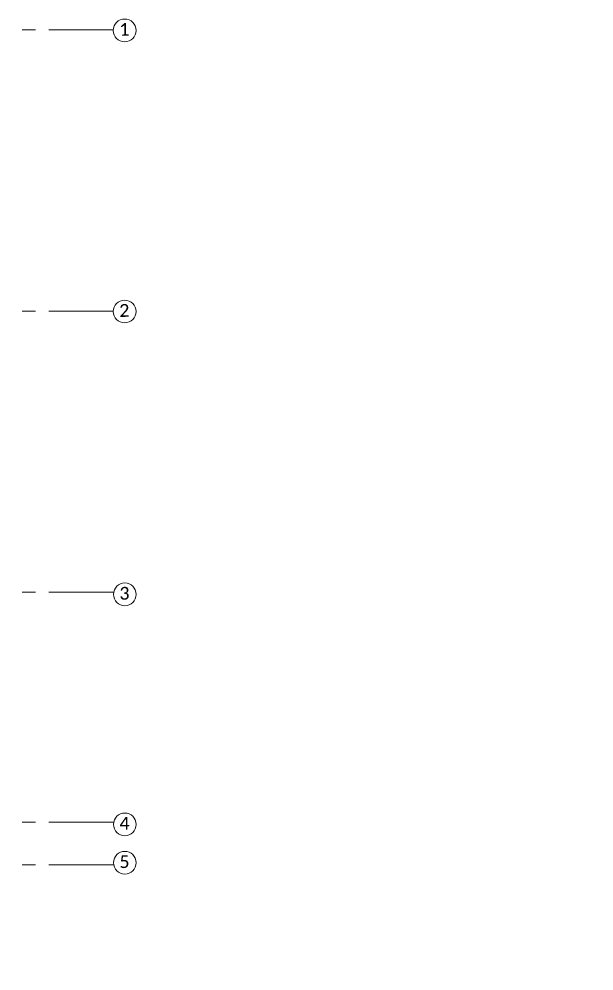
# Model space of a CAD drawing. Header units: inches. Extents: x 0 to 162649, y -36601 to -26324.
# Drawn here: x 144618 to 145023, y -31536 to -30866 of the extents above; entities that cross this region are included whole.
import ezdxf

# ---------------------------------------------------------------- set-up
doc = ezdxf.new("R2010")
doc.units = ezdxf.units.IN
doc.header["$MEASUREMENT"] = 0
doc.linetypes.add('CENTER2', pattern=[1.125, 0.75, -0.125, 0.125, -0.125])
doc.layers.add('dimention', color=1, linetype='Continuous', lineweight=13)
doc.layers.add('OL_AR_Center line', color=253, linetype='CENTER2', lineweight=13)
doc.styles.add('1-16 Annotative Text', font='calibri.ttf', dxfattribs={"height": 0.0625})
doc.dimstyles.new('1-16 Annotative Dimension', dxfattribs={"dimtxt": 0.0625, "dimasz": 0.0625, "dimexe": 0.0625, "dimexo": 0.083333, "dimgap": 0.03125, "dimtad": 1, "dimdec": 0, "dimzin": 0, "dimdsep": 46, "dimlunit": 4, "dimtxsty": '1-16 Annotative Text', "dimblk": 'ARCHTICK', "dimcen": 0.0625, "dimdle": 0.0625, "dimadec": 0, "dimazin": 0, "dimtfac": 1, "dimtdec": 0, "dimtofl": 0, "dimtmove": 0, "dimatfit": 3, "dimfxl": 0.083333, "dimfxlon": 1, "dimtolj": 1, "dimtzin": 0, "dimarcsym": 1})

# ---------------------------------------------------------------- blocks, each defined once
blk = doc.blocks.new('_ArchTick')
at = {"color": 0, "linetype": 'ByBlock', "const_width": 0.15}
blk.add_lwpolyline([(-0.5, -0.5), (0.5, 0.5)], dxfattribs=at)
blk = doc.blocks.new('*D707')
at = {"layer": 'Defpoints', "color": 0, "transparency": 16777216}
for p in [(0, -31503.63), (153571.7, -31503.63), (153473.86, -31684.57)]:
    blk.add_point(p, dxfattribs=at)
at = {"layer": 'dimention', "color": 0, "lineweight": -2, "transparency": 16777216}
for p, q in [((153571.7, -31690.57), (153571.7, -31497.63)), ((153563.7, -31503.63), (153577.7, -31503.63)), ((153563.7, -31684.57), (153577.7, -31684.57))]:
    blk.add_line(p, q, dxfattribs=at)
at = {"layer": 'dimention', "color": 0, "lineweight": -2, "transparency": 16777216, "xscale": 6, "yscale": 6, "zscale": 6}
for p, rotation in [((153571.7, -31503.63), 90), ((153571.7, -31684.57), 270)]:
    blk.add_blockref('_ArchTick', p, dxfattribs=dict(at, rotation=rotation))
at = {"layer": 'dimention', "color": 0, "transparency": 16777216, "insert": (153565.65, -31594.1), "char_height": 6, "attachment_point": 5, "rotation": 90, "style": '1-16 Annotative Text'}
blk.add_mtext('\\A1;15\'-1"', dxfattribs=at)

msp = doc.modelspace()

# ---------------------------------------------------------------- linework, layer by layer
at = {"layer": 'dimention'}
for centre in [(144692.6, -30873.56), (144692.6, -31071.56), (144692.69, -31270.77), (144692.69, -31432.77), (144692.69, -31459.77)]:
    msp.add_circle(centre, 8, dxfattribs=at)
at = {"layer": 'OL_AR_Center line', "ltscale": 75}
for p, q in [((143289.17, -30873.25), (144684.6, -30873.25)), ((143289.17, -31071.25), (144684.65, -31071.25)), ((143289.17, -31269.25), (144684.65, -31269.25)), ((143289.17, -31431.25), (144684.65, -31431.25)), ((143289.17, -31461.25), (144684.65, -31461.25)), ((143289.17, -31461.25), (144684.65, -31461.25))]:
    msp.add_line(p, q, dxfattribs=at)

# ---------------------------------------------------------------- texts
at = {"layer": 'dimention', "style": '1-16 Annotative Text'}
for s, p in [('1', (144688.87, -30877.38)), ('2', (144688.87, -31075.38)), ('3', (144688.97, -31274.59)), ('4', (144688.97, -31436.59)), ('5', (144688.97, -31463.59))]:
    msp.add_text(s, height=9, rotation=1, dxfattribs=at).set_placement(p)

# ---------------------------------------------------------------- dimensions: what is measured, and where the dimension line sits
at = {"layer": 'dimention'}
dim = msp.add_linear_dim(base=(153571.7, -31503.63), p1=(153473.86, -31684.57), p2=(0, -31503.63), angle=90, dimstyle='1-16 Annotative Dimension', override={"dimscale": 0, "dimtix": 0, "dimtofl": 0, "dimtmove": 0, "dimatfit": 3}, dxfattribs=at)
dim.commit()
dim.dimension.update_dxf_attribs({"geometry": '*D707', "text_midpoint": (153565.65, -31594.1)})

doc.saveas('drawing.dxf')
